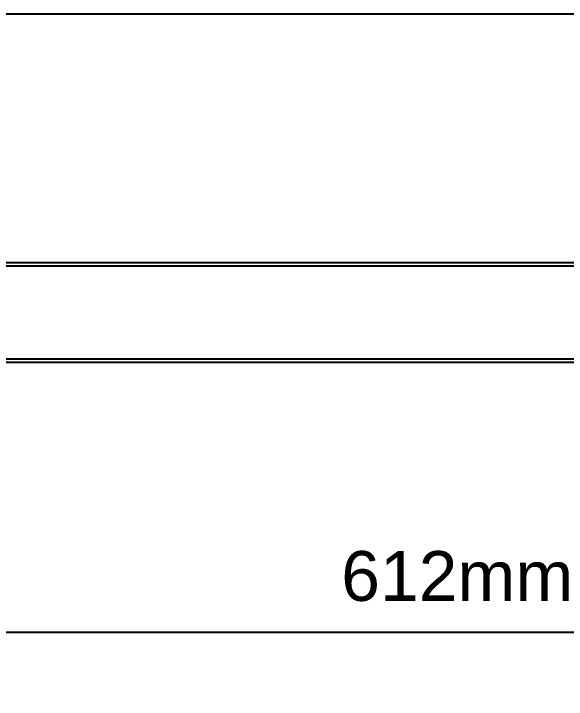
# Model space of a CAD drawing. Header units: millimetres. Extents: x 9226 to 36041, y 16031 to 21779.
# Drawn here: x 14575.8 to 14742.1, y 17181.9 to 17388.5 of the extents above; entities that cross this region are included whole.
import ezdxf

# ---------------------------------------------------------------- set-up
doc = ezdxf.new("R2010")
doc.units = ezdxf.units.MM
doc.linetypes.add('CENTER', pattern=[0.6, 0.375, -0.075, 0.075, -0.075])
doc.layers.add('02___PRT_ALL_AXES', color=7, linetype='Continuous')
doc.layers.add('center', color=1, linetype='CENTER')
doc.styles.get("Standard").update_dxf_attribs({"font": 'arial.ttf'})
doc.dimstyles.new('ISO-15', dxfattribs={"dimtxt": 15, "dimasz": 4, "dimexe": 1.25, "dimexo": 5, "dimgap": 5, "dimtad": 1, "dimtoh": 1, "dimdec": 1, "dimdsep": 46, "dimtxsty": 'Standard', "dimcen": 2.5, "dimadec": 0, "dimazin": 0, "dimtfac": 1, "dimtdec": 1, "dimtmove": 0, "dimatfit": 3, "dimfxl": 1, "dimarcsym": 0})

# ---------------------------------------------------------------- blocks, each defined once
blk = doc.blocks.new('*D308')
at = {"color": 0, "lineweight": -2, "transparency": 16777216}
for p, q in [((15062.33, 17278.96), (15062.33, 17200.84)), ((14450.33, 17213.46), (14450.33, 17200.84)), ((14454.33, 17202.09), (15058.33, 17202.09))]:
    blk.add_line(p, q, dxfattribs=at)
at = {"color": 0, "transparency": 16777216}
for points in [[(14454.33, 17202.76), (14454.33, 17201.42), (14450.33, 17202.09)], [(15058.33, 17202.76), (15058.33, 17201.42), (15062.33, 17202.09)]]:
    blk.add_solid(points, dxfattribs=at)
at = {"layer": 'Defpoints', "color": 0, "transparency": 16777216}
for p in [(15062.33, 17283.96), (14450.33, 17218.46), (15062.33, 17202.09)]:
    blk.add_point(p, dxfattribs=at)
at = {"color": 0, "transparency": 16777216, "insert": (14756.33, 17216.8), "char_height": 15, "attachment_point": 5}
blk.add_mtext('612mm [2\'-0 1/8"]', dxfattribs=at)

msp = doc.modelspace()

# ---------------------------------------------------------------- linework, layer by layer
at = {"color": 7, "linetype": 'Continuous'}
for p, q in [((14480.331, 17313.456), (15017.331, 17313.456)), ((14480.331, 17283.456), (15017.331, 17283.456))]:
    msp.add_line(p, q, dxfattribs=at)
at = {"layer": '02___PRT_ALL_AXES', "color": 7, "linetype": 'Continuous'}
for p, q in [((14480.331, 17312.456), (15017.331, 17312.456)), ((14480.331, 17284.456), (15017.331, 17284.456))]:
    msp.add_line(p, q, dxfattribs=at)
at = {"layer": 'center'}
msp.add_line((14417.417, 17388.456), (15086.347, 17388.456), dxfattribs=at)

# ---------------------------------------------------------------- dimensions: what is measured, and where the dimension line sits
dim = msp.add_linear_dim(base=(15062.331, 17202.09), p1=(14450.331, 17218.456), p2=(15062.331, 17283.956), dimstyle='ISO-15', override={"dimpost": 'mm'})
dim.commit()
dim.dimension.update_dxf_attribs({"geometry": '*D308', "text_midpoint": (14756.331, 17216.8)})

doc.saveas('drawing.dxf')
